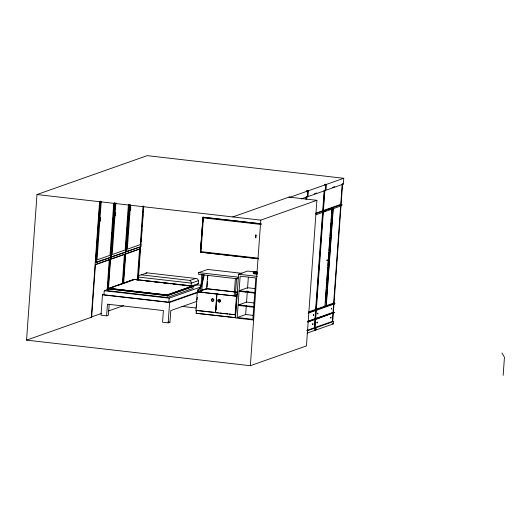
<?xml version="1.0" encoding="UTF-8"?>
<svg xmlns="http://www.w3.org/2000/svg" width="531" height="531" viewBox="0 0 531 531"><rect width="100%" height="100%" fill="white"/><g stroke="black" fill="none" stroke-linecap="round" stroke-linejoin="round"><path stroke-width="0.8" d="M99.728 218.4L99.742 217.677L99.762 218.321M115.035 212.42L114.902 213.157M129.942 207.8L129.956 207.017M99.695 218.128L100.525 218.181M100.22 217.909L99.947 221.088L100.306 217.883M115.267 215.686C114.862 207.714 116.262 216.502 115.088 215.745M130.042 207.634L130.049 207.01M130.407 210.336C129.949 202.391 131.442 211.192 130.228 210.402M288.917 197.12L316.888 200.32L306.453 345.907L250.347 365.713L26.55 340.132L36.984 194.545L147.167 155.649L343.749 178.29L343.331 184.111L326.027 190.217L326.446 184.396L343.749 178.29M91.305 317.272L99.609 201.468M26.55 340.132L91.671 317.146L95.427 264.737L109.844 259.646L107.674 289.946M114.484 202.782L110.574 257.376L96.151 262.467L95.593 262.407L99.981 201.189M96.151 262.467L100.538 201.249M101.222 201.514L97.04 259.885L110.017 255.305L113.727 203.512M104.01 294.267L102.476 294.805L101.016 315.188L106.612 315.826L108.41 315.188L109.194 304.323M108.855 289.103L104.249 290.729L103.957 294.805L168.858 302.225L198.043 291.924M107.116 289.88L109.286 259.579L109.844 259.646M110.541 254.853L107.946 290.729L167.252 297.513L193.058 288.399L193.145 286.355L192.461 285.983L167.033 294.964L108.888 288.313L108.078 288.917L167.384 295.694L193.184 286.581M110.72 252.371L111.072 247.406M111.251 244.924L111.61 239.959M111.782 237.483L112.141 232.518M112.32 230.036L112.672 225.071M112.851 222.589L113.209 217.63M113.388 215.148L113.74 210.183M113.919 207.701L114.278 202.736M108.397 289.687L110.567 259.387L124.984 254.296L122.873 283.78M129.093 204.88L125.714 252.033L111.291 257.123L110.733 257.057L114.59 203.287M106.612 315.826L107.441 304.183L163.395 310.575L162.559 322.224L168.154 322.861L169.953 322.224L170.79 310.582L197.054 301.309M111.291 257.123L115.147 203.353M115.891 202.742L112.18 254.541L125.157 249.962L128.402 204.74M122.316 283.713L124.427 254.236L124.984 254.296M123.252 283.421L125.92 246.198M126.099 243.716L126.451 238.751M126.63 236.268L126.989 231.31M127.161 228.828L127.52 223.863M127.699 221.381L128.051 216.416M128.23 213.94L128.588 208.975M128.767 206.493L128.88 204.84M123.597 283.527L125.708 254.044L140.124 248.953L137.954 279.253M143.762 206.154L140.854 246.689L126.431 251.78L125.874 251.714L129.252 204.561M126.431 251.78L129.816 204.627M130.507 204.8L127.321 249.198L140.297 244.612L143.071 205.975M137.396 279.193L139.567 248.893L140.124 248.953M138.12 280.069C137.602 277.832 138.571 274.686 141.299 274.852L190.091 280.428L191.319 282.233L191.153 286.129M138.452 277.248L140.821 244.16M141 241.678L141.359 236.713M141.531 234.237L141.89 229.273M142.069 226.79L142.421 221.825M142.6 219.343L142.958 214.385M143.078 212.725L143.43 207.767M167.252 297.513L167.033 294.964M168.858 302.225L169.15 298.15L200.638 287.032M168.154 322.861L169.615 302.478L197.227 292.734M215.958 312.586L195.959 310.469L197.293 291.831L236.819 296.185L216.933 294.081L215.599 312.713L235.664 314.757M198.674 272.615L198.548 274.361L237.715 278.841L237.835 277.096L198.674 272.615L207.687 269.436L241.957 273.352M134.031 279.419L192.992 286.156L167.298 295.229L108.337 288.492L134.164 279.333L108.151 288.685L167.365 295.455L195.833 285.373C199.503 285.406 199.57 278.158 195.707 278.443L146.729 272.821L145.852 273.173M258.604 258.776L200.393 252.159L203.054 217.166L200.612 251.289M196.112 313.257L235.459 317.664L196.112 313.257L196.317 310.343L213.475 312.301M196.55 307.104L196.729 304.668M197.074 299.809L197.247 297.38M197.658 291.705L197.784 289.959A16.952 4.991 -83.5 0 0 201.488 283.899M200.472 252.132L202.975 217.192L261.186 223.81M196.39 311.83L196.503 310.277M201.481 285.472A16.952 4.991 -83.5 0 1 198.342 290.026L198.216 291.771L206.864 288.718M202.955 275.144L201.76 291.818L200.997 291.838L200.585 291.725L201.84 274.255L202.55 274.388M206.645 289.362L207.654 275.277M206.984 287.125L207.382 281.569M207.548 279.187L207.833 275.217M215.486 312.699L216.821 294.068L217.179 293.942M216.084 309.294L216.256 306.832M216.608 301.907L216.787 299.444M216.197 309.308L216.369 306.845M216.721 301.92L216.9 299.457M236.58 278.184L235.333 295.654L234.868 295.694L234.158 295.561L235.352 278.888M236.222 296.703L236.388 294.373A16.952 4.991 -83.5 0 0 237.669 293.212M235.127 314.943L236.461 296.311M235.273 317.73L236.945 294.44A16.952 4.991 -83.5 0 0 237.583 293.975M257.409 272.184L247.619 271.062L238.605 274.248L235.472 317.923L253.705 320.007M237.198 317.531L240.158 276.186L255.823 277.972L252.862 319.323L237.198 317.531L245.667 314.538L253.499 315.434M254.249 307.276L238.585 305.484L238.625 304.9L246.557 302.106L254.389 303.002M239.076 291.327L245.229 292.03C245.169 290.656 249.723 290.968 248.588 292.415L254.741 293.119M245.229 292.03L245.448 291.38M248.78 292.309L246.145 291.964L246.192 291.386M245.667 314.538L246.291 305.849M246.517 302.683L247.313 291.572M247.546 288.333L248.342 277.235M248.389 292.223L248.428 291.638M255.663 235.021C256.061 241.884 255.205 233.886 256.095 235.047M255.776 237.576L255.988 235.08M250.347 365.713L260.781 220.126L316.888 200.32M305.989 199.158L306.161 196.709L307.283 196.835L307.701 191.014L306.579 190.888L308.418 190.762L325.722 184.649L325.304 190.476L308 196.583L308.418 190.762M306.347 199.032L306.526 196.55M306.652 199.716L306.885 196.457M307.197 192.089L307.303 190.636M306.812 330.435L314.339 327.78L322.642 211.896M315.958 213.117L322.729 210.727L324.189 190.35L325.304 190.476M314.71 327.501L322.948 212.519M323.067 210.867L324.547 190.184M314.89 329.857L316.011 329.983L333.315 323.877L333.481 321.547L316.177 327.654L315.056 327.527L323.366 211.637L324.481 211.769L341.785 205.656L341.871 204.495L340.749 204.369L323.445 210.475L324.906 190.091M325.224 185.724L325.324 184.27L326.446 184.396M307.011 333.163L315.288 330.236L315.454 327.912L314.339 327.78M307.807 322.098L316.104 318.885L314.983 318.753L307.462 321.408M308.451 313.071L316.728 310.15L316.768 309.566L315.653 309.44L308.644 311.909M322.729 210.727L323.844 210.86L323.764 212.022L315.978 214.77M316.011 329.983L316.177 327.654M316.801 318.919L334.125 312.52L316.801 318.919L315.686 318.792L332.99 312.686L334.105 312.812M316.33 309.765L317.452 309.892L317.492 309.308L316.37 309.181L324.932 306.161L326.054 306.287L333.043 208.743L331.928 208.617L324.932 306.161M324.481 211.769L324.567 210.601L341.871 204.495M325.35 302.789L325.768 297.002M325.881 295.349L326.299 289.561M326.419 287.908L326.83 282.127M326.95 280.468L327.368 274.686M327.481 273.034L327.899 267.246M328.019 265.593L328.43 259.805M328.55 258.152L328.968 252.364M329.087 250.712L329.499 244.924M329.618 243.271L330.03 237.483M330.149 235.83L330.567 230.049M330.687 228.39L331.098 222.608M331.218 220.956L331.629 215.168M331.749 213.515L332.107 208.55M326.233 306.228L333.222 208.683M315.056 327.527L332.36 321.421L340.67 205.53M340.749 204.369L342.21 183.985L343.331 184.111M332.731 321.136L340.975 206.161M341.094 204.501L342.575 183.826M317.452 309.892L334.756 303.785L334.795 303.201L333.674 303.075L325.895 305.823M503.156 375.351L504.45 357.31L501.954 352.996M129.942 207.468L130.022 207.09M115.426 212.513C116.316 212.938 114.411 213.037 114.928 212.407M115.32 212.685L115.665 212.831L115.38 212.526M130.48 207.276L130.818 207.482L130.586 207.19M145.494 273.784L145.713 273.346M114.835 213.11L114.968 212.46L114.835 212.785M130.088 206.997L129.982 207.787M220.073 301.157L220.133 300.334M130.526 207.183L130.805 207.488L130.155 207.375M329.505 258.869L329.472 259.998M200.585 291.725L201.05 291.685M234.158 295.561L235.333 295.654M100.153 218.181L100.532 218.161M129.976 207.435L130.619 207.429M95.593 262.407L96.874 262.214M110.733 257.057L112.014 256.871M125.874 251.714L127.155 251.521M95.626 264.405L109.286 259.579M124.427 254.236L110.01 259.327L110.567 259.387M125.907 253.712L139.567 248.893M232.81 216.927L289.276 196.994L290.397 197.12L307.701 191.014M325.324 184.27L324.607 184.522L325.722 184.649M314.405 193.802L316.662 193.005M332.433 187.436L334.689 186.64M301.263 198.966L307.283 196.835M200.393 252.159L258.683 258.75M141.299 274.852L146.914 272.868M315.567 213.781L323.844 210.86M324.514 211.232L326.738 210.449M328.961 209.665L331.185 208.875M108.078 288.917L114.331 286.707M116.681 285.877L133.878 279.804M135.737 279.611L138.04 278.802M190.091 280.428L195.707 278.443M101.733 313.33L91.106 317.08L91.671 317.146M108.53 310.934L123.67 305.59M198.348 280.653L191.366 283.116L138.339 277.056M191.684 285.943L198.136 283.66M198.375 291.453L206.307 288.652L237.629 292.229M216.933 294.081L217.292 293.948M195.959 310.469L196.317 310.343M238.585 305.484L240.025 304.98M308.989 312.314L334.795 303.201M307.436 321.7L314.963 319.045L316.078 319.171M307.827 321.806L316.104 318.885M307.177 330.833L315.454 327.912M314.531 329.983L314.166 330.109L315.288 330.236M332.552 323.618L332.194 323.744L333.315 323.877M245.408 291.964L246.145 291.964M219.608 300.121L220.026 300.227M99.947 221.088L100.127 221.029M323.445 210.475L324.567 210.601M36.984 194.545L260.781 220.126M202.895 217.219L261.026 223.863M261.285 224.48L203.413 217.869L200.99 251.641L258.046 258.166M99.874 218.062L100.332 218.115M140.854 246.689L127.36 251.19L127.918 251.256M125.714 252.033L112.22 256.533L112.778 256.599M110.574 257.376L97.08 261.883L97.638 261.942M238.605 274.248L257.369 276.392M255.418 288.645L247.585 287.749L239.116 290.742L245.269 291.446M197.081 284.828L201.189 285.3M248.627 291.831L254.78 292.535M134.164 279.333L192.753 286.03L167.179 295.057L108.589 288.36M136.394 279.87L138.04 280.056M141.332 280.434L143.018 280.627M145.441 280.899L147.91 281.184M150.359 281.463L152.019 281.656M154.441 281.934L156.957 282.22M159.333 282.492L161.889 282.784M163.415 282.957L166.674 283.328M168.307 283.514L170.936 283.813M173.206 284.078L175.874 284.377M178.097 284.636L180.547 284.915M182.179 285.101L184.921 285.412M187.071 285.665L189.852 285.977M206.685 288.778L234.211 291.924M235.83 292.11L237.45 292.296M333.634 303.659L334.756 303.785M197.784 289.959L198.342 290.026M236.388 294.373L236.945 294.44M197.293 291.831L216.821 294.068M315.606 310.018L316.728 310.15M334.125 312.52L333.01 312.394L315.706 318.5L316.821 318.627M238.625 304.9L254.296 306.692M104.249 290.729L169.15 298.15M102.476 294.805L169.615 302.478M332.36 321.421L333.481 321.547M181.987 306.414L195.972 308.007M215.845 312.573L218.327 312.859M219.907 313.038L223.073 313.403M224.653 313.582L227.812 313.94M229.392 314.12L235.485 314.817M234.941 317.02L235.498 317.087M168.36 322.045L169.953 322.224M257.196 274.281A5.894 0.796 4.1 0 1 253.433 273M257.416 273.067A5.463 0.743 4.1 0 1 253.672 272.157A5.463 0.743 4.1 0 1 256.632 271.646A5.569 0.757 4.1 0 0 253.566 272.177A5.569 0.757 4.1 0 0 257.382 273.107M257.343 273.173A5.682 0.77 4.1 0 1 253.453 272.23A5.682 0.77 4.1 0 1 256.526 271.693A5.728 0.777 4.1 0 0 253.4 272.264A5.728 0.777 4.1 0 0 257.323 273.219M257.289 273.326A5.808 0.79 4.1 0 1 253.307 272.357A5.808 0.79 4.1 0 1 256.46 271.812M257.269 273.445A5.868 0.796 4.1 0 1 253.247 272.463A5.868 0.796 4.1 0 1 256.427 271.912M257.25 273.558A5.894 0.796 4.1 0 1 253.479 272.277M254.143 272.137A5.894 0.796 4.1 0 1 256.407 272.018M203.559 274.554A16.952 4.991 -83.5 0 1 202.012 282.233M204.116 274.62A16.952 4.991 -83.5 0 1 202.045 283.966M211.63 299.862A1.181 1.115 70.6 0 1 213.123 298.9A1.181 1.115 70.6 0 1 213.681 300.685A1.181 1.115 70.6 0 1 211.902 300.725M312.666 324.116C312.938 325.729 313.171 322.231 312.666 324.116M313.31 315.089C313.595 316.708 313.801 313.184 313.31 315.089M316.994 322.589C317.279 324.222 317.472 320.658 316.994 322.589M317.638 313.562C317.923 315.182 318.115 311.664 317.638 313.562M326.99 260.309C327.269 261.929 327.481 258.411 326.99 260.309M330.694 317.75C330.966 319.377 331.191 315.832 330.694 317.75M331.337 308.723C331.623 310.356 331.815 306.792 331.337 308.723M218.473 300.34A1.181 1.115 70.6 0 0 219.741 301.927A1.181 1.115 70.6 0 0 220.378 300.035A1.181 1.115 70.6 0 0 218.473 300.34M218.108 300.466A1.181 1.115 70.6 0 0 219.376 302.053A1.181 1.115 70.6 0 0 220.02 300.161A1.181 1.115 70.6 0 0 218.108 300.466M211.331 299.696A1.181 1.115 70.6 0 0 212.599 301.276A1.181 1.115 70.6 0 0 213.243 299.384A1.181 1.115 70.6 0 0 211.331 299.696"/></g></svg>
